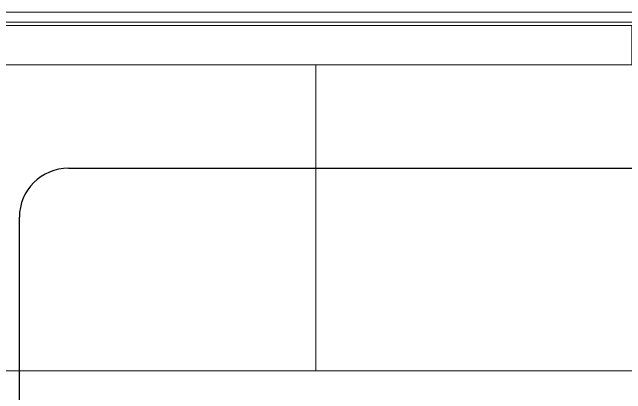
# Model space of a CAD drawing. Extents: x -2050 to 29725, y -1777 to 6820.
# Drawn here: x 20238.1 to 20362.9, y 2667.1 to 2744.8 of the extents above; entities that cross this region are included whole.
import ezdxf

# ---------------------------------------------------------------- set-up
doc = ezdxf.new("R2010")
doc.units = 0
doc.header["$LTSCALE"] = 25
doc.header["$MEASUREMENT"] = 0
doc.layers.get('0').update_dxf_attribs({"color": 9, "lineweight": 9})
doc.layers.add('05', color=9, linetype='Continuous', lineweight=9)
doc.layers.add('DATA YER', color=30, linetype='Continuous', lineweight=30)

# ---------------------------------------------------------------- blocks, each defined once
blk = doc.blocks.new('p-audi_koltuk2')
for points in [[(140, -70.79), (150, -70.79), (150, 0), (0, 0), (0, -70.79), (10, -70.79), (10, -2.02), (140, -2.02), (140, -70.79)], [(10, -73), (10, -2.02), (140, -2.02), (140, -73)], [(139.3, -10.72), (10.7, -10.72), (10.7, -2.72), (139.3, -2.72), (139.3, -10.72)]]:
    blk.add_lwpolyline(points, close=True)
blk.add_lwpolyline([(75, -10.72), (75, -73)])

msp = doc.modelspace()

# ---------------------------------------------------------------- linework, layer by layer
at = {"layer": 'DATA YER'}
for p, q in [((20249.58, 2713.06), (20613.63, 2713.06)), ((20239.58, 2560.29), (20239.58, 2703.06))]:
    msp.add_line(p, q, dxfattribs=at)
msp.add_arc((20249.58, 2703.06), 10, 90, 180, dxfattribs=at)

# ---------------------------------------------------------------- block references
at = {"layer": '05'}
msp.add_blockref('p-audi_koltuk2', (20224.86, 2744.79), dxfattribs=at)

doc.saveas('drawing.dxf')
